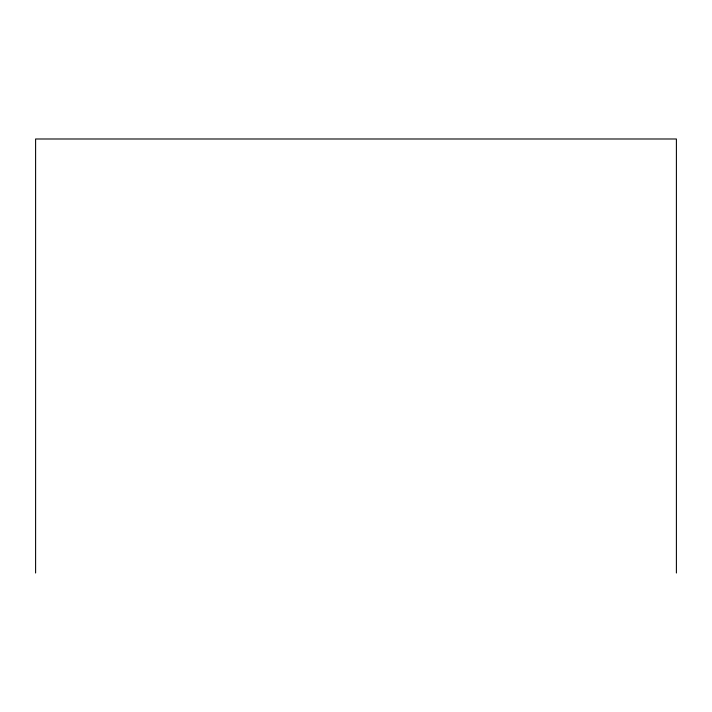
<?xml version="1.0" encoding="UTF-8"?>
<svg xmlns="http://www.w3.org/2000/svg" width="712" height="712" viewBox="0 0 712 712"><rect width="100%" height="100%" fill="white"/><g stroke="black" fill="none" stroke-linecap="round" stroke-linejoin="round"><path stroke-width="1.07" d="M676.4 573.009L676.4 138.991L35.6 138.991L35.6 573.009"/></g></svg>
